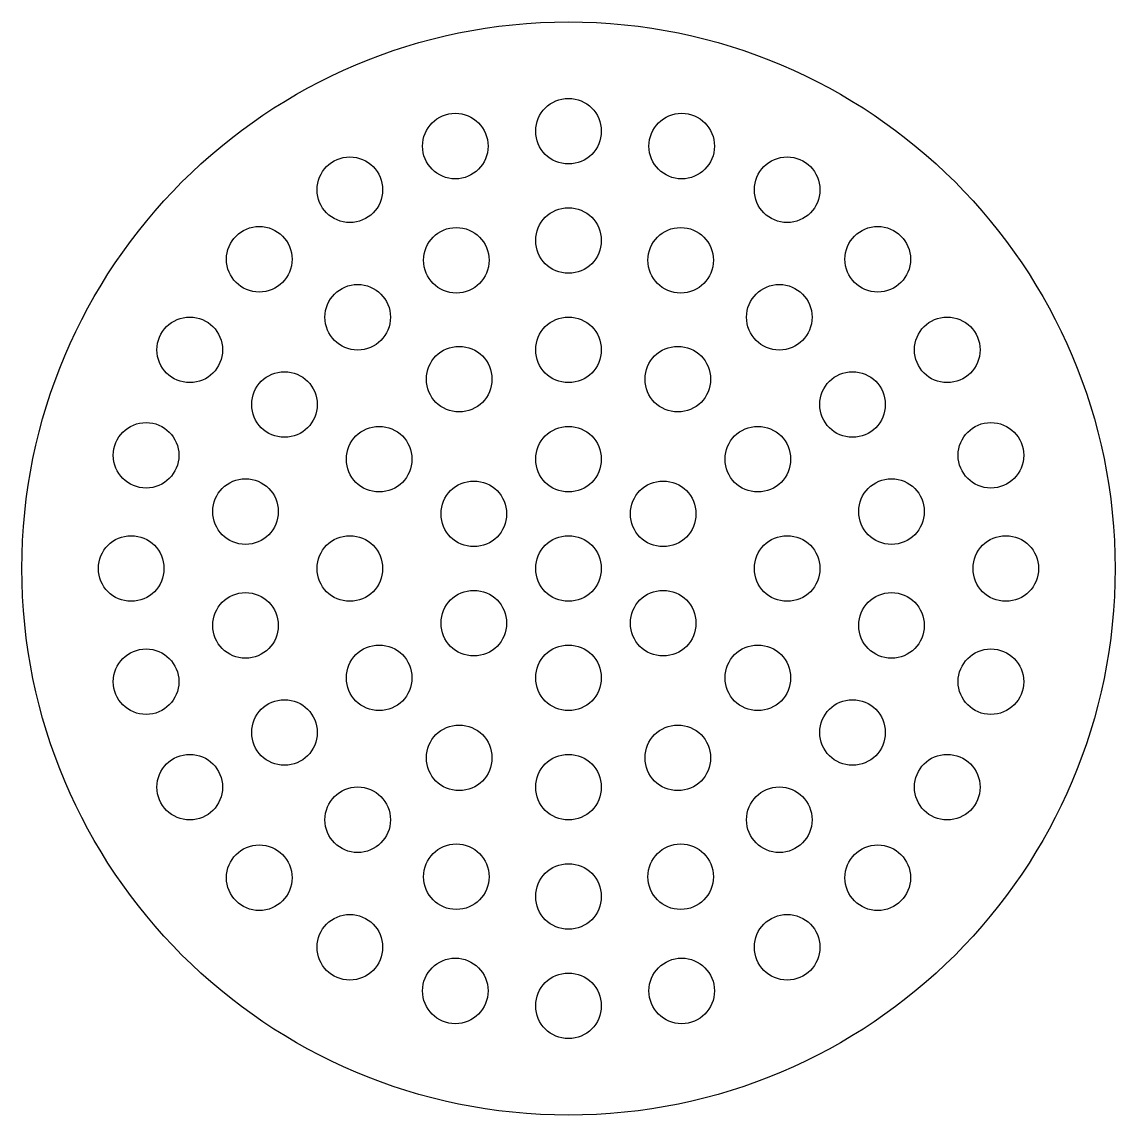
# Model space of a CAD drawing. Extents: x -27.5 to 27.5, y -27.5 to 27.5.
import ezdxf

# ---------------------------------------------------------------- set-up
doc = ezdxf.new("R2010")
doc.units = 0

msp = doc.modelspace()

# ---------------------------------------------------------------- linework, layer by layer
at = {"layer": '1'}
for centre, radius in [((0, 0), 27.5), ((0, 22), 1.65), ((-5.694, 21.25), 1.65), ((5.694, 21.25), 1.65), ((-11, 19.053), 1.65), ((11, 19.053), 1.65), ((0, 16.5), 1.65), ((-15.556, 15.556), 1.65), ((-5.643, 15.505), 1.65), ((5.643, 15.505), 1.65), ((15.556, 15.556), 1.65), ((-10.606, 12.64), 1.65), ((10.606, 12.64), 1.65), ((0, 11), 1.65), ((19.053, 11), 1.65), ((-19.053, 11), 1.65), ((-5.5, 9.526), 1.65), ((5.5, 9.526), 1.65), ((-14.289, 8.25), 1.65), ((14.289, 8.25), 1.65), ((-21.25, 5.694), 1.65), ((-9.526, 5.5), 1.65), ((0, 5.5), 1.65), ((9.526, 5.5), 1.65), ((21.25, 5.694), 1.65), ((-16.249, 2.865), 1.65), ((-4.763, 2.75), 1.65), ((4.763, 2.75), 1.65), ((16.249, 2.865), 1.65), ((-22, 0), 1.65), ((-11, 0), 1.65), ((0, 0), 1.65), ((11, 0), 1.65), ((22, 0), 1.65), ((-4.763, -2.75), 1.65), ((4.763, -2.75), 1.65), ((-16.249, -2.865), 1.65), ((16.249, -2.865), 1.65), ((-9.526, -5.5), 1.65), ((0, -5.5), 1.65), ((9.526, -5.5), 1.65), ((-21.25, -5.694), 1.65), ((21.25, -5.694), 1.65), ((-14.289, -8.25), 1.65), ((14.289, -8.25), 1.65), ((-5.5, -9.526), 1.65), ((5.5, -9.526), 1.65), ((0, -11), 1.65), ((19.053, -11), 1.65), ((-19.053, -11), 1.65), ((-10.606, -12.64), 1.65), ((10.606, -12.64), 1.65), ((-15.556, -15.556), 1.65), ((-5.643, -15.505), 1.65), ((5.643, -15.505), 1.65), ((15.556, -15.556), 1.65), ((0, -16.5), 1.65), ((-11, -19.053), 1.65), ((11, -19.053), 1.65), ((-5.694, -21.25), 1.65), ((5.694, -21.25), 1.65), ((0, -22), 1.65)]:
    msp.add_circle(centre, radius, dxfattribs=at)

doc.saveas('drawing.dxf')
